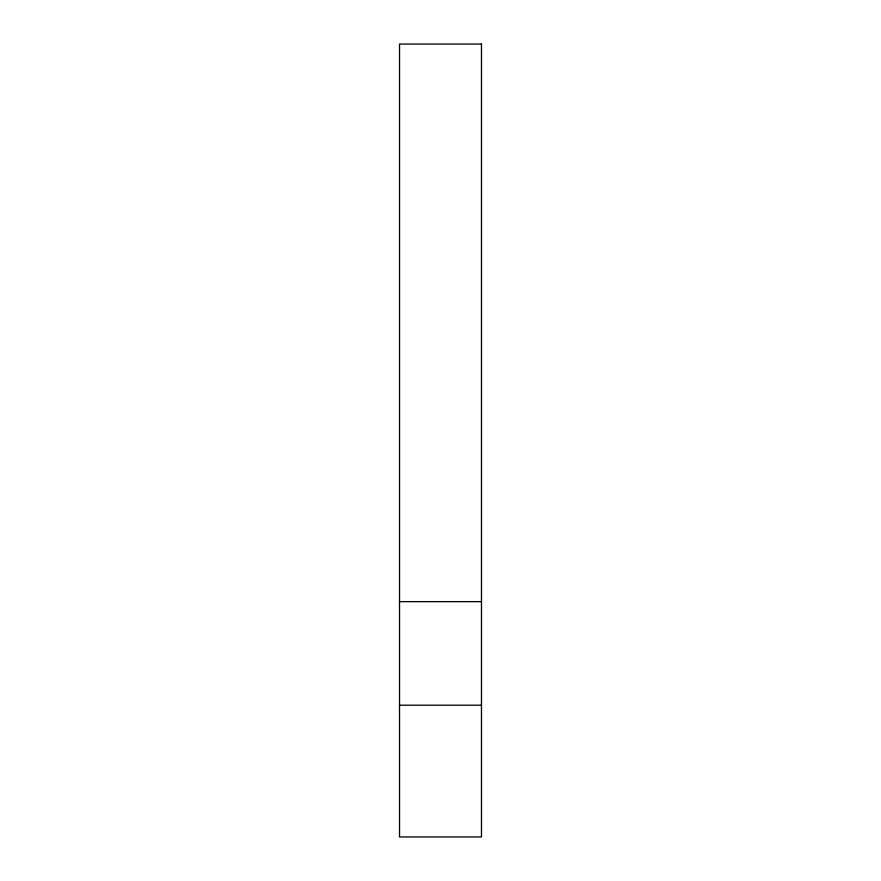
<?xml version="1.0" encoding="UTF-8"?>
<svg xmlns="http://www.w3.org/2000/svg" width="881" height="881" viewBox="0 0 881 881"><rect width="100%" height="100%" fill="white"/><g stroke="black" fill="none" stroke-linecap="round" stroke-linejoin="round"><path stroke-width="1.32" d="M399.522 601.646L481.478 601.646M399.522 705.207L481.478 705.207M481.478 44.05L399.522 44.05L399.522 836.95L481.478 836.95L481.478 44.05"/></g></svg>
